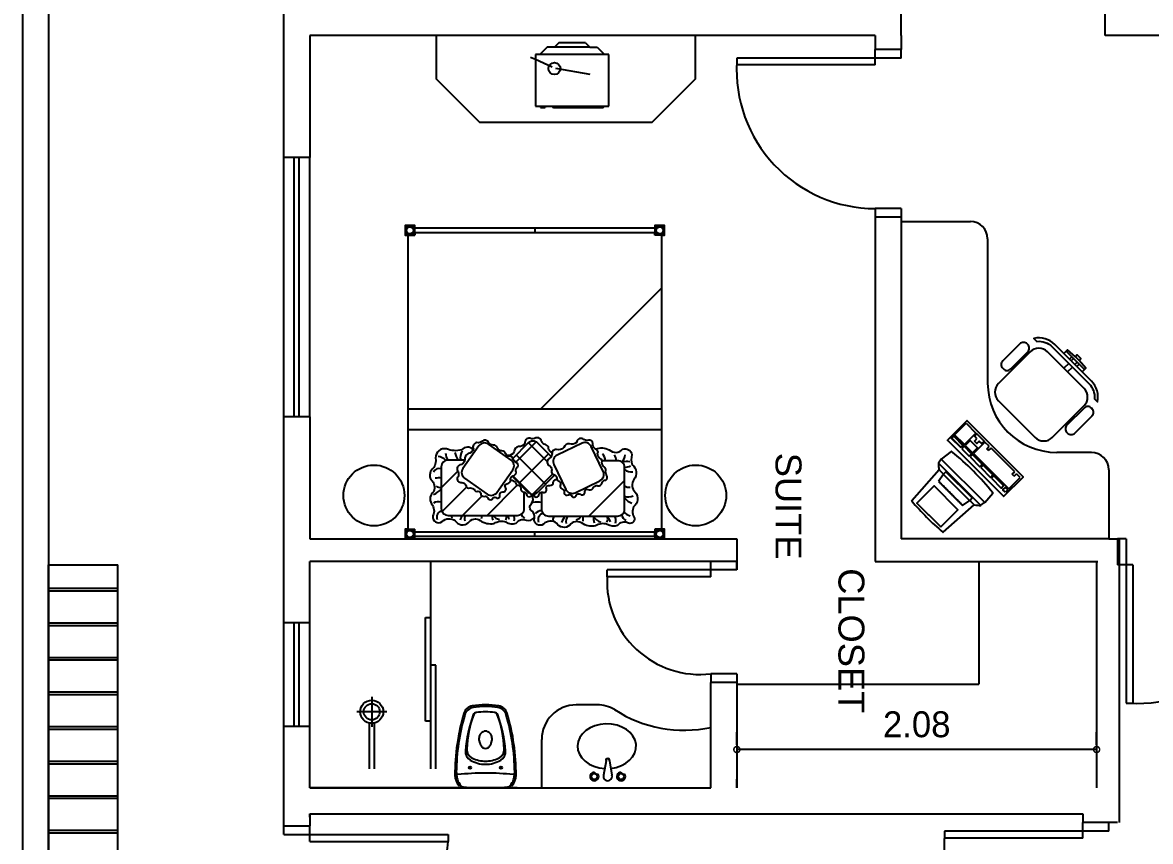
# Model space of a CAD drawing. Extents: x 130 to 509, y 87 to 225.
# Drawn here: x 431.98 to 438.5, y 208.41 to 213.14 of the extents above; entities that cross this region are included whole.
import ezdxf

# ---------------------------------------------------------------- set-up
doc = ezdxf.new("R2010")
doc.units = 0
doc.header["$LTSCALE"] = 7
doc.layers.get('0').update_dxf_attribs({"linetype": 'CONTINUOUS'})
doc.layers.get('DEFPOINTS').update_dxf_attribs({"linetype": 'CONTINUOUS'})
for name, color, linetype in [('01', 7, 'CONTINUOUS'), ('02', 2, 'CONTINUOUS'), ('03', 3, 'CONTINUOUS'), ('06', 6, 'CONTINUOUS'), ('20', 2, 'CONTINUOUS')]:
    doc.layers.add(name, color=color, linetype=linetype)
doc.styles.add('ARIAL', font='arial.ttf', dxfattribs={"height": 0.075})
doc.dimstyles.get("Standard").update_dxf_attribs({"dimtxt": 0.18, "dimasz": 0.18, "dimexe": 0.18, "dimexo": 0.0625, "dimgap": 0.09, "dimtad": 0, "dimtih": 1, "dimtoh": 1, "dimdec": 4, "dimzin": 0, "dimdsep": 46, "dimtxsty": 'Standard', "dimcen": 0.09, "dimadec": 0, "dimazin": 0, "dimtfac": 1, "dimtdec": 4, "dimtofl": 0, "dimtmove": 0, "dimatfit": 3, "dimfxl": 1, "dimtolj": 1, "dimtzin": 0, "dimarcsym": 0})

# ---------------------------------------------------------------- blocks, each defined once
blk = doc.blocks.new('*X7')
at = {"color": 0}
for p, q in [((8.7679, 8.7679), (8.986, 8.986)), ((9.0222, 8.8454), (9.1628, 8.986)), ((9.1344, 8.7809), (9.312, 8.9584)), ((9.1968, 8.6665), (9.3173, 8.7869))]:
    blk.add_line(p, q, dxfattribs=at)
blk = doc.blocks.new('*X8')
at = {"color": 0}
for p, q in [((8.5101, 8.6868), (8.6556, 8.8324)), ((8.8, 8.7009), (8.6711, 8.8298)), ((8.5421, 8.5421), (8.7542, 8.7542)), ((8.7753, 8.5488), (8.5632, 8.7609)), ((8.6867, 8.4606), (8.5521, 8.5953)), ((8.632, 8.4553), (8.7779, 8.6011))]:
    blk.add_line(p, q, dxfattribs=at)
blk = doc.blocks.new('_DOTSMALL')
at = {"color": 0, "linetype": 'ByBlock', "const_width": 0.5}
blk.add_lwpolyline([(-0.0625, 0, 1), (0.0625, 0, 1)], format="xyb", close=True, dxfattribs=at)
blk = doc.blocks.new('*D333')
at = {"color": 0, "linetype": 'ByBlock'}
for p, q in [((429.098, 133.0239), (429.098, 133.096)), ((431.178, 133.0239), (431.178, 133.096)), ((431.178, 132.996), (429.098, 132.996))]:
    blk.add_line(p, q, dxfattribs=at)
at = {"layer": 'DEFPOINTS', "color": 0, "linetype": 'ByBlock'}
for p in [(429.098, 132.996), (429.098, 132.7739), (431.178, 132.7739)]:
    blk.add_point(p, dxfattribs=at)
at = {"color": 0, "linetype": 'ByBlock', "xscale": 0.07, "yscale": 0.07, "zscale": 0.07, "rotation": 180}
blk.add_blockref('_DOTSMALL', (429.098, 132.996), dxfattribs=at)
at = {"color": 0, "linetype": 'ByBlock', "xscale": 0.07, "yscale": 0.07, "zscale": 0.07}
blk.add_blockref('_DOTSMALL', (431.178, 132.996), dxfattribs=at)
at = {"color": 7, "linetype": 'ByBlock', "insert": (430.138, 133.141), "char_height": 0.15, "attachment_point": 5}
blk.add_mtext('\\A1;2.08', dxfattribs=at)

msp = doc.modelspace()

# ---------------------------------------------------------------- hatches: boundary and pattern name
at = {"layer": '20'}
h = msp.add_hatch(dxfattribs=at)
h.set_pattern_fill('ANSI34', color=256, scale=0.8, angle=180, style=0)
h.set_pattern_definition([(225, (286.762, 12.404), (10.7763, -10.7763), []), (225, (283.17, 12.404), (10.7763, -10.7763), []), (225, (279.578, 12.404), (10.7763, -10.7763), []), (225, (275.986, 12.404), (10.7763, -10.7763), [])])
h.paths.add_polyline_path([(435.6793, 210.9115), (435.6793, 211.9155), (435.6393, 211.9155), (435.6393, 211.9315), (434.2513, 211.9315), (434.2513, 211.9155), (434.2113, 211.9155), (434.2113, 210.9115)])
h = msp.add_hatch(dxfattribs=at)
h.set_pattern_fill('ANSI34', color=256, style=0)
h.set_pattern_definition([(45, (286.762, 12.404), (-13.4704, 13.4704), []), (45, (291.252, 12.404), (-13.4704, 13.4704), []), (45, (295.742, 12.404), (-13.4704, 13.4704), []), (45, (300.232, 12.404), (-13.4704, 13.4704), [])])
h.paths.add_polyline_path([(435.4241, 210.2914, 0.414214), (435.4641, 210.3314), (435.4641, 210.5714, 0.414214), (435.4241, 210.6114), (435.3336, 210.6114, -0.032613), (435.3343, 210.6083, 0.221594), (435.3398, 210.5797, -0.371457), (435.3558, 210.555, 0.209993), (435.3606, 210.527, -0.343276), (435.3563, 210.4982, 0.416944), (435.3347, 210.4831, -0.403924), (435.3096, 210.4659, 0.50955), (435.2815, 210.45, -0.315846), (435.2513, 210.4457, 0.61809), (435.2348, 210.4306, -0.664723), (435.2089, 210.417, 0.550738), (435.1837, 210.4076, -0.511586), (435.16, 210.404, 0.394143), (435.1405, 210.4148, -0.523802), (435.1154, 210.4242, 0.280529), (435.1082, 210.4457, -0.422858), (435.0916, 210.468, 0.3462), (435.0866, 210.4932, -0.287462), (435.073, 210.5031, 0.482435), (435.052, 210.4801, -0.315846), (435.0241, 210.4678, 0.61809), (435.0122, 210.4488, -0.664723), (434.991, 210.4287, 0.111172), (434.9841, 210.4298), (434.9841, 210.3314, 0.414214), (435.0241, 210.2914)])

# ---------------------------------------------------------------- linework, layer by layer
at = {"layer": '03'}
for p, q in [((433.5535, 210.8645), (433.5535, 212.3645)), ((433.5835, 210.8645), (433.5835, 212.3645)), ((433.5535, 209.0745), (433.5535, 209.6745)), ((433.5835, 209.0745), (433.5835, 209.6745))]:
    msp.add_line(p, q, dxfattribs=at)
at = {"layer": '06'}
for p, q in [((431.9835, 224.7095), (431.9835, 199.6595)), ((432.1335, 224.5595), (432.1335, 199.8095)), ((433.4935, 212.3645), (433.4935, 216.1395)), ((437.0635, 213.0695), (437.0635, 213.2195)), ((438.2435, 213.0695), (438.2435, 213.2195)), ((436.9135, 213.0695), (433.6435, 213.0695)), ((433.6435, 213.0695), (433.6435, 212.3645)), ((436.9135, 213.0695), (436.9135, 212.9893)), ((437.0635, 213.0695), (437.0635, 213.0695)), ((437.0635, 213.0695), (437.0635, 212.9893)), ((440.3735, 213.0695), (438.2435, 213.0695)), ((438.3935, 213.0695), (438.2435, 213.0695)), ((438.3935, 213.0695), (438.2435, 213.0695)), ((436.9135, 213.0393), (436.9135, 212.9893)), ((437.0635, 212.9893), (436.9135, 212.9893)), ((437.0635, 212.9893), (436.9135, 212.9893)), ((433.6435, 212.3645), (433.4935, 212.3645)), ((436.9135, 212.0193), (436.9135, 210.1595)), ((437.0635, 212.0193), (437.0635, 210.1595)), ((433.4935, 209.6745), (433.4935, 210.8645)), ((433.6435, 210.8645), (433.4935, 210.8645)), ((433.6435, 210.8645), (433.6435, 210.1595)), ((433.6435, 210.1595), (436.1135, 210.1595)), ((438.2635, 210.1595), (437.0635, 210.1595)), ((438.3235, 210.1595), (438.3235, 208.5195)), ((432.1335, 199.8095), (432.1335, 210.0095)), ((433.6435, 209.6745), (433.6435, 210.0295)), ((435.9635, 210.0295), (433.6435, 210.0295)), ((436.9135, 210.0295), (438.1997, 210.0295)), ((438.1935, 210.0295), (438.1935, 208.7195)), ((433.6435, 209.6745), (433.4935, 209.6745)), ((433.6435, 209.0745), (433.4935, 209.0745)), ((433.4935, 208.5001), (433.4935, 209.0745)), ((433.6435, 208.7195), (433.6435, 209.0745)), ((433.6435, 208.7195), (435.9635, 208.7195)), ((434.8435, 208.7195), (433.6435, 208.7195)), ((433.6435, 208.5501), (433.6435, 208.5695)), ((433.6435, 208.5695), (438.1135, 208.5695)), ((433.4935, 208.5001), (433.6435, 208.5001)), ((433.6435, 208.5501), (433.6435, 208.5001))]:
    msp.add_line(p, q, dxfattribs=at)
at = {"layer": '20'}
for p, q in [((435.0166, 213.0022), (434.9741, 212.9597)), ((435.0591, 213.0022), (435.0166, 213.0022)), ((435.0846, 213.0277), (435.0591, 213.0022)), ((435.2631, 213.0022), (435.0591, 213.0022)), ((435.2376, 213.0277), (435.0846, 213.0277)), ((435.2376, 213.0277), (435.2631, 213.0022)), ((435.2631, 213.0022), (435.3056, 213.0022)), ((435.3056, 213.0022), (435.3481, 212.9597)), ((436.9135, 212.8993), (436.9135, 212.9893)), ((437.0635, 212.9393), (437.0635, 212.9893)), ((434.9486, 212.9301), (434.9201, 212.9431)), ((434.9741, 212.9597), (434.9486, 212.9597)), ((434.9486, 212.9597), (434.9486, 212.6622)), ((435.0455, 212.8859), (434.9486, 212.9301)), ((435.3481, 212.9597), (434.9741, 212.9597)), ((435.3736, 212.9597), (435.3481, 212.9597)), ((435.3736, 212.6622), (435.3736, 212.9597)), ((436.1135, 212.9393), (436.1135, 212.8993)), ((437.0635, 212.9393), (436.1135, 212.9393)), ((435.0657, 212.8804), (435.263, 212.8472)), ((436.9135, 212.8993), (436.1135, 212.8993)), ((434.9486, 212.6622), (434.9791, 212.6622)), ((434.9791, 212.6622), (435.0046, 212.6622)), ((434.9791, 212.6622), (434.9791, 212.6537)), ((435.0046, 212.6622), (435.0046, 212.6537)), ((435.0046, 212.6622), (435.0471, 212.6622)), ((435.0471, 212.6622), (435.0471, 212.6613)), ((435.0471, 212.6622), (435.3446, 212.6622)), ((435.3446, 212.6622), (435.3446, 212.6613)), ((435.3446, 212.6622), (435.3736, 212.6622)), ((434.9791, 212.6537), (435.0046, 212.6537)), ((435.0548, 212.6537), (435.337, 212.6537)), ((433.4935, 210.8645), (433.4935, 212.3645)), ((433.6435, 210.8645), (433.6435, 212.3645)), ((437.0635, 212.0693), (436.9135, 212.0693)), ((436.9135, 212.0693), (436.9135, 212.0193)), ((437.0635, 212.0193), (436.9135, 212.0193)), ((437.0635, 212.0693), (437.0635, 212.0193)), ((437.0635, 212.0193), (437.0635, 211.9693)), ((434.2513, 211.9315), (434.2513, 211.9555)), ((434.9453, 211.9555), (434.9453, 211.9315)), ((435.6393, 211.9555), (435.6393, 211.9315)), ((437.0635, 211.9943), (437.4635, 211.9943)), ((434.2113, 211.9155), (434.2513, 211.9155)), ((434.2513, 211.9315), (435.6393, 211.9315)), ((435.6793, 211.9155), (435.6393, 211.9155)), ((437.5635, 211.8943), (437.5635, 211.0595)), ((436.9135, 211.7195), (436.9135, 210.0295)), ((438.0361, 211.1987), (438.0502, 211.2128)), ((438.0467, 211.1881), (438.0361, 211.1987)), ((438.0467, 211.1881), (438.0608, 211.2022)), ((438.0679, 211.1668), (438.082, 211.181)), ((438.0785, 211.1562), (438.0679, 211.1668)), ((438.0926, 211.1916), (438.0714, 211.2128)), ((438.0785, 211.1562), (438.0926, 211.1704)), ((438.0926, 211.1704), (438.082, 211.181)), ((434.2113, 210.9115), (435.6793, 210.9115)), ((434.2113, 210.7915), (435.6793, 210.7915)), ((437.4817, 210.6528), (437.548, 210.7192)), ((437.4872, 210.7247), (437.5007, 210.7383)), ((437.5721, 210.6951), (437.548, 210.7192)), ((437.4817, 210.6528), (437.686, 210.4484)), ((437.5579, 210.681), (437.5721, 210.6951)), ((437.5692, 210.6697), (437.5579, 210.681)), ((437.5692, 210.6697), (437.5834, 210.6838)), ((437.7199, 210.5473), (437.5834, 210.6838)), ((438.1635, 210.6595), (437.9635, 210.6595)), ((434.8082, 210.6152), (434.8079, 210.6149)), ((437.2798, 210.5972), (437.5237, 210.3533)), ((437.2953, 210.6199), (437.5463, 210.3689)), ((437.3079, 210.5333), (437.2798, 210.4912)), ((437.2833, 210.5584), (437.3081, 210.5336)), ((437.3222, 210.5477), (437.3081, 210.5336)), ((437.3081, 210.5322), (437.4587, 210.3816)), ((437.4742, 210.3958), (437.3222, 210.5477)), ((437.686, 210.4484), (437.7524, 210.5148)), ((437.7057, 210.5332), (437.7199, 210.5473)), ((437.717, 210.5219), (437.7057, 210.5332)), ((437.717, 210.5219), (437.7312, 210.536)), ((437.7524, 210.5148), (437.7312, 210.536)), ((438.2635, 210.5595), (438.2635, 210.1595)), ((437.2798, 210.4912), (437.2833, 210.4877)), ((437.3388, 210.4343), (437.3397, 210.4351)), ((437.4176, 210.3533), (437.4597, 210.3814)), ((437.4601, 210.3816), (437.4742, 210.3958)), ((437.4601, 210.3816), (437.4848, 210.3568)), ((437.4141, 210.3568), (437.4176, 210.3533)), ((437.22, 210.3013), (437.2229, 210.2985)), ((437.2229, 210.2985), (437.2928, 210.2285)), ((434.2113, 210.2155), (434.2513, 210.2155)), ((434.2513, 210.1995), (435.6393, 210.1995)), ((434.2513, 210.1755), (434.2513, 210.1995)), ((434.9453, 210.1755), (434.9453, 210.1995)), ((435.6793, 210.2155), (435.6393, 210.2155)), ((435.6393, 210.1755), (435.6393, 210.1995)), ((436.1135, 210.1595), (436.1135, 209.9795)), ((438.2635, 210.1595), (438.3135, 210.1595)), ((438.2635, 210.1595), (438.3135, 210.1595)), ((438.3135, 210.1595), (438.3135, 210.0095)), ((438.3135, 210.1595), (438.3135, 210.0095)), ((438.3635, 210.1595), (438.3135, 210.1595)), ((438.3635, 210.1595), (438.3635, 209.2095)), ((432.1335, 210.0095), (432.5335, 210.0095)), ((432.1335, 210.0095), (432.5335, 210.0095)), ((432.5335, 201.6295), (432.5335, 210.0095)), ((434.3435, 209.7056), (434.3435, 210.0295)), ((435.9635, 209.9395), (435.9635, 210.0295)), ((435.9635, 209.9395), (435.9635, 210.0295)), ((436.1135, 210.0295), (435.9635, 210.0295)), ((436.1135, 210.0295), (435.9635, 210.0295)), ((436.1135, 209.9795), (436.1135, 210.0295)), ((437.5135, 210.0295), (437.5135, 209.3195)), ((438.4035, 210.0095), (438.3135, 210.0095)), ((438.4035, 210.0095), (438.4035, 209.2095)), ((435.3635, 209.9395), (435.3635, 209.9795)), ((436.1135, 209.9795), (435.3635, 209.9795)), ((435.9635, 209.9395), (435.3635, 209.9395)), ((432.1335, 209.8745), (432.5335, 209.8745)), ((432.1335, 209.8595), (432.5335, 209.8595)), ((432.1335, 209.6745), (432.5335, 209.6745)), ((433.4935, 209.0745), (433.4935, 209.6745)), ((433.6435, 209.0745), (433.6435, 209.6745)), ((434.3135, 209.7056), (434.3435, 209.7056)), ((434.3135, 209.1056), (434.3135, 209.7056)), ((434.3435, 208.8295), (434.3435, 209.7056)), ((432.1335, 209.6595), (432.5335, 209.6595)), ((432.1335, 209.4745), (432.5335, 209.4745)), ((432.1335, 209.4595), (432.5335, 209.4595)), ((434.3735, 209.4295), (434.3435, 209.4295)), ((434.3735, 208.8295), (434.3735, 209.4295)), ((435.9635, 209.3795), (435.9635, 209.3295)), ((436.1135, 209.3795), (435.9635, 209.3795)), ((436.1135, 209.3795), (436.1135, 209.3295)), ((436.1135, 209.3795), (436.1135, 208.7195)), ((432.1335, 209.2745), (432.5335, 209.2745)), ((435.9635, 208.7195), (435.9635, 209.3295)), ((436.1135, 209.3295), (435.9635, 209.3295)), ((436.1135, 209.3195), (437.5135, 209.3195)), ((432.1335, 209.2595), (432.5335, 209.2595)), ((434.0023, 209.2463), (434.0023, 209.0731)), ((438.3635, 209.2095), (438.4035, 209.2095)), ((434.0889, 209.1597), (433.9157, 209.1597)), ((435.3056, 209.1995), (435.185, 209.1995)), ((432.1335, 209.0745), (432.5335, 209.0745)), ((433.9873, 209.0949), (433.9873, 208.8295)), ((434.0173, 209.0949), (434.0173, 208.8295)), ((434.3435, 209.1056), (434.3135, 209.1056)), ((432.1335, 209.0595), (432.5335, 209.0595)), ((434.985, 208.7195), (434.985, 208.9995)), ((435.3581, 208.883), (435.3569, 208.8758)), ((435.3757, 208.883), (435.3769, 208.8758)), ((432.1335, 208.8745), (432.5335, 208.8745)), ((432.1335, 208.8595), (432.5335, 208.8595)), ((435.3569, 208.8758), (435.3432, 208.7936)), ((435.3769, 208.8758), (435.3906, 208.7936)), ((435.9635, 208.7195), (435.9635, 208.7695)), ((435.9635, 208.7195), (435.9635, 208.7695)), ((436.1135, 208.7195), (436.1135, 208.7695)), ((432.1335, 208.6745), (432.5335, 208.6745)), ((432.1335, 208.6595), (432.5335, 208.6595)), ((433.6435, 208.5695), (433.6435, 208.5001)), ((433.6435, 208.5695), (434.8435, 208.5695)), ((438.1135, 208.5695), (438.1135, 208.5195)), ((438.1135, 208.5695), (438.1135, 208.5195)), ((433.4935, 208.4501), (433.4935, 208.5001)), ((433.6435, 208.4101), (433.6435, 208.5001)), ((438.1135, 208.4295), (438.1135, 208.5195)), ((438.2635, 208.5195), (438.1135, 208.5195)), ((438.3135, 208.5195), (438.1135, 208.5195)), ((438.2635, 208.4695), (438.2635, 208.5195)), ((432.1335, 208.4745), (432.5335, 208.4745)), ((432.1335, 208.4595), (432.5335, 208.4595)), ((433.4935, 208.4501), (434.4435, 208.4501)), ((434.4435, 208.4501), (434.4435, 208.4101)), ((437.3135, 208.4695), (437.3135, 208.4295)), ((438.2635, 208.4695), (437.3135, 208.4695)), ((438.1135, 208.4295), (437.3135, 208.4295)), ((433.6435, 208.4101), (434.4435, 208.4101))]:
    msp.add_line(p, q, dxfattribs=at)
for points in [[(435.8747, 213.0695), (434.3747, 213.0695), (434.3747, 212.8195), (434.6247, 212.5695), (435.6247, 212.5695), (435.8747, 212.8195)], [(434.2513, 211.9555), (434.2513, 211.9715), (434.1953, 211.9715), (434.1953, 211.9155), (434.2113, 211.9155), (434.2113, 210.2155), (434.1953, 210.2155), (434.1953, 210.1595), (434.2513, 210.1595), (434.2513, 210.1755), (435.6393, 210.1755), (435.6393, 210.1595), (435.6953, 210.1595), (435.6953, 210.2155), (435.6793, 210.2155), (435.6793, 211.9155), (435.6953, 211.9155), (435.6953, 211.9715), (435.6393, 211.9715), (435.6393, 211.9555)], [(434.2001, 211.9203), (434.2001, 211.9667), (434.2465, 211.9667), (434.2465, 211.9203)], [(435.6441, 211.9667), (435.6905, 211.9667), (435.6905, 211.9203), (435.6441, 211.9203)], [(437.4392, 210.8281), (437.4957, 210.7715), (437.4293, 210.7051), (437.3728, 210.7617)], [(437.4095, 210.6853), (437.353, 210.7419), (437.3671, 210.756), (437.4237, 210.6994)], [(437.4095, 210.6881), (437.3558, 210.7419), (437.3671, 210.7532), (437.4208, 210.6994)], [(437.4343, 210.7001), (437.4767, 210.6577), (437.505, 210.686), (437.4626, 210.7284)], [(437.4145, 210.6803), (437.4569, 210.6379), (437.471, 210.6521), (437.4286, 210.6945)], [(437.4619, 210.633), (437.5184, 210.5764), (437.5326, 210.5905), (437.476, 210.6471)], [(437.5234, 210.5715), (437.5799, 210.5149), (437.5941, 210.529), (437.5375, 210.5856)], [(437.5849, 210.5099), (437.6415, 210.4534), (437.6556, 210.4675), (437.599, 210.5241)], [(437.6662, 210.4286), (437.6521, 210.4428), (437.6662, 210.4569), (437.6804, 210.4428)], [(434.2001, 210.2107), (434.2001, 210.1643), (434.2465, 210.1643), (434.2465, 210.2107)], [(435.6441, 210.1643), (435.6905, 210.1643), (435.6905, 210.2107), (435.6441, 210.2107)]]:
    msp.add_lwpolyline(points, close=True, dxfattribs=at)
for points in [[(434.2513, 211.9315), (434.2513, 211.9155)], [(435.6393, 211.9155), (435.6393, 211.9315)], [(438.0502, 211.2128), (438.0184, 211.2446)], [(438.0608, 211.2022), (438.0502, 211.2128)], [(438.082, 211.181), (438.0608, 211.2022)], [(438.1244, 211.1386), (438.0926, 211.1704)], [(437.5007, 210.7383), (437.4866, 210.7525), (437.5007, 210.7665), (437.5431, 210.7241), (437.529, 210.71), (437.5149, 210.7242), (437.5013, 210.7106), (437.4872, 210.7247)], [(434.8082, 210.6152), (434.8075, 210.6152)], [(437.2928, 210.2285), (437.3918, 210.3275), (437.254, 210.4654), (437.155, 210.3664), (437.22, 210.3013)], [(437.4152, 210.3579), (437.4131, 210.36), (437.412, 210.359), (437.4092, 210.3618), (437.4102, 210.3629), (437.4081, 210.365), (437.4071, 210.3639), (437.4042, 210.3667), (437.4053, 210.3678), (437.4032, 210.3699), (437.4021, 210.3689), (437.3993, 210.3717), (437.4003, 210.3728), (437.3982, 210.3749), (437.3972, 210.3738), (437.3943, 210.3766), (437.3954, 210.3777), (437.3933, 210.3798), (437.3922, 210.3788), (437.3894, 210.3816), (437.3904, 210.3827), (437.3883, 210.3848), (437.3873, 210.3837), (437.3844, 210.3865), (437.3855, 210.3876), (437.3834, 210.3897), (437.3823, 210.3887), (437.3795, 210.3915), (437.3805, 210.3926), (437.3784, 210.3947), (437.3774, 210.3936), (437.3745, 210.3964), (437.3756, 210.3975), (437.3735, 210.3996), (437.3724, 210.3986), (437.3696, 210.4014), (437.3706, 210.4025), (437.3685, 210.4046), (437.3675, 210.4035), (437.3646, 210.4063), (437.3657, 210.4074), (437.3636, 210.4095), (437.3625, 210.4085), (437.3597, 210.4113), (437.3607, 210.4124), (437.3586, 210.4145), (437.3576, 210.4134), (437.3547, 210.4162), (437.3558, 210.4173), (437.3537, 210.4194), (437.3526, 210.4184), (437.3498, 210.4212), (437.3508, 210.4223), (437.3487, 210.4244), (437.3477, 210.4233), (437.3448, 210.4261), (437.3459, 210.4272), (437.3438, 210.4293), (437.3427, 210.4283), (437.3399, 210.4311), (437.3409, 210.4322), (437.3388, 210.4343), (437.3378, 210.4332), (437.3349, 210.436), (437.336, 210.4371), (437.3339, 210.4392), (437.3328, 210.4382), (437.33, 210.441), (437.331, 210.4421), (437.3289, 210.4442), (437.3279, 210.4431), (437.325, 210.4459), (437.3261, 210.447), (437.324, 210.4491), (437.3229, 210.4481), (437.3201, 210.4509), (437.3211, 210.452), (437.319, 210.4541), (437.318, 210.453), (437.3151, 210.4558), (437.3162, 210.4569), (437.3141, 210.459), (437.313, 210.458), (437.3102, 210.4608), (437.3112, 210.4619), (437.3091, 210.464), (437.3081, 210.4629), (437.3052, 210.4657), (437.3063, 210.4668), (437.3042, 210.4689), (437.3031, 210.4679), (437.3003, 210.4707), (437.3013, 210.4718), (437.2992, 210.4739), (437.2982, 210.4728), (437.2953, 210.4756), (437.2964, 210.4767), (437.2943, 210.4788), (437.2932, 210.4778), (437.2904, 210.4806), (437.2914, 210.4817), (437.2893, 210.4838), (437.2883, 210.4827), (437.2854, 210.4855), (437.2865, 210.4866), (437.2844, 210.4887)], [(434.2513, 210.1995), (434.2513, 210.2155)], [(435.6393, 210.2155), (435.6393, 210.1995)]]:
    msp.add_lwpolyline(points, dxfattribs=at)
for points in [[(438.0042, 211.1456), (437.9088, 211.2411, 0.414214), (437.8098, 211.2411), (437.6259, 211.0572, 0.414214), (437.6259, 210.9582), (437.8381, 210.7461, 0.414214), (437.9371, 210.7461), (438.1209, 210.93, 0.414214), (438.1209, 211.029), (438.0254, 211.1244), (438.0537, 211.1527), (438.1492, 211.0572, -0.223888), (438.1809, 210.969), (438.1984, 210.9515, 0.255924), (438.1633, 211.0714), (438.1103, 211.1244), (438.1315, 211.1456), (438.0926, 211.1916), (438.1032, 211.2022), (438.082, 211.2234), (438.0714, 211.2128), (438.0254, 211.2517), (438.0042, 211.2305), (437.9512, 211.2835, 0.255924), (437.8313, 211.3185), (437.8488, 211.3011, -0.223888), (437.9371, 211.2694), (438.0325, 211.1739)], [(437.7956, 211.2835), (437.7921, 211.287, 0.414214), (437.7497, 211.287), (437.6507, 211.1881, 0.414214), (437.6507, 211.1456), (437.6542, 211.1421, 0.414214), (437.6966, 211.1421), (437.7956, 211.2411, 0.414214)], [(438.1209, 210.9158), (438.0219, 210.8168, 0.414214), (438.0219, 210.7744), (438.0254, 210.7709, 0.414214), (438.0679, 210.7709), (438.1669, 210.8699, 0.414214), (438.1669, 210.9123), (438.1633, 210.9158, 0.414214)], [(437.6577, 210.406), (437.768, 210.5163, 0.414214), (437.768, 210.5191), (437.4456, 210.8416, 0.414214), (437.4428, 210.8416), (437.3325, 210.7313, 0.414214), (437.3325, 210.7284), (437.6549, 210.406, 0.414214)], [(434.5393, 210.51), (434.6704, 210.4182, 0.414214), (434.7261, 210.428), (434.8179, 210.5591, 0.414214), (434.808, 210.6148), (434.677, 210.7066, 0.414214), (434.6213, 210.6968), (434.5295, 210.5657, 0.414214)], [(435.2183, 210.7122), (435.074, 210.643, 0.414214), (435.0553, 210.5897), (435.1245, 210.4454, 0.414214), (435.1778, 210.4266), (435.3221, 210.4958, 0.414214), (435.3408, 210.5492), (435.2716, 210.6935, 0.414214)]]:
    msp.add_lwpolyline(points, format="xyb", close=True, dxfattribs=at)
for points in [[(438.0042, 211.2305), (438.0361, 211.1987, -0.255924)], [(438.0537, 211.1527), (438.0325, 211.1739, 0.223888)], [(438.0467, 211.1881), (438.0679, 211.1668, -0.255924)], [(438.0254, 211.1244), (438.0042, 211.1456, 0.414214)], [(438.0785, 211.1562), (438.1103, 211.1244, -0.255924)], [(434.5941, 210.4474, 0.50546), (434.6167, 210.4356, -0.3462), (434.6338, 210.4164, 0.422858), (434.6593, 210.4055, -0.280529), (434.6764, 210.3905, 0.523802), (434.7028, 210.3951, -0.394143), (434.725, 210.3956, 0.511586), (434.7437, 210.4107, -0.550738), (434.7607, 210.4314, 0.664723), (434.7762, 210.4562, -0.61809), (434.7829, 210.4776, 0.315846), (434.8068, 210.4966, -0.50955), (434.8231, 210.5244, 0.403924), (434.8361, 210.5519, -0.416944), (434.8472, 210.5758, 0.343276), (434.8364, 210.6029, -0.209993), (434.8181, 210.6247, 0.371457), (434.7919, 210.638, -0.221594), (434.7727, 210.6599, 0.281917), (434.7483, 210.6679, -0.330079), (434.7263, 210.6938, 0.149681), (434.6993, 210.7029, -0.280315), (434.6757, 210.7215, 0.395478), (434.643, 210.7253, -0.258424), (434.6104, 210.7158, 0.49816), (434.5898, 210.679, -0.315903), (434.5591, 210.6522, 0.342874), (434.5416, 210.6178, -0.349103), (434.5109, 210.5866, 0.509036), (434.5022, 210.5491, -0.039688), (434.5049, 210.5346, -0.213394), (434.4987, 210.5164, 0.582394), (434.5228, 210.4851, -0.297556), (434.5461, 210.4703, 0.338095), (434.5626, 210.4525, -0.217899), (434.5938, 210.4478)], [(435.0453, 210.6595, 0.068986), (435.0386, 210.6606, -0.330079), (435.0237, 210.6913, 0.149681), (435, 210.7068, -0.280315), (434.9818, 210.7308, 0.395478), (434.9511, 210.7428, -0.258424), (434.9172, 210.7418, 0.49816), (434.888, 210.7114, -0.315903), (434.8515, 210.6932, 0.342874), (434.8259, 210.6643, -0.349103), (434.7883, 210.6418, 0.02521), (434.7859, 210.6413, -0.039688)], [(435.0399, 210.6351), (434.9623, 210.7127, 0.414214), (434.9057, 210.7127), (434.818, 210.625)], [(435.0729, 210.5147, 0.50546), (435.0866, 210.4932, -0.3462), (435.0916, 210.468, 0.422858), (435.1082, 210.4457, -0.280529), (435.1154, 210.4242, 0.523802), (435.1405, 210.4148, -0.394143), (435.16, 210.404, 0.511586), (435.1837, 210.4076, -0.550738), (435.2089, 210.417, 0.664723), (435.2348, 210.4306, -0.61809), (435.2513, 210.4457, 0.315846), (435.2815, 210.45, -0.50955), (435.3096, 210.4659, 0.403924), (435.3347, 210.4831, -0.416944), (435.3563, 210.4982, 0.343276), (435.3606, 210.527, -0.209993), (435.3558, 210.555, 0.371457), (435.3398, 210.5797, -0.221594), (435.3343, 210.6083, 0.281917), (435.3173, 210.6275, -0.330079), (435.3113, 210.661, 0.149681), (435.2926, 210.6824, -0.280315), (435.2816, 210.7104, 0.395478), (435.2552, 210.7302, -0.258424), (435.2223, 210.7384, 0.49816), (435.186, 210.717, -0.315903), (435.1459, 210.7093, 0.342874), (435.1135, 210.6884, -0.349103), (435.0712, 210.6769, 0.509036), (435.0448, 210.6489, -0.039688), (435.0399, 210.6351, -0.213394), (435.0254, 210.6224, 0.582394), (435.0304, 210.5833, -0.297556), (435.043, 210.5587, 0.338095), (435.0484, 210.5351, -0.217899), (435.073, 210.5153)], [(434.5891, 210.6765, 0.421688), (434.5223, 210.6747, -0.170798), (434.4348, 210.6792, 0.491203), (434.3711, 210.6282, -0.218539), (434.3605, 210.5715, 0.369892), (434.345, 210.5021, -0.315467), (434.3608, 210.4329, 0.372099), (434.3475, 210.3624, -0.28769), (434.3565, 210.293, 0.699805), (434.4091, 210.259, -0.377458), (434.4854, 210.2642, 0.465753), (434.5607, 210.2528, -0.415921), (434.6288, 210.2662, 0.205167), (434.7103, 210.2487, -0.23131), (434.7784, 210.258, 0.247323), (434.8372, 210.2504, -0.35731), (434.8949, 210.2673, 0.309881), (434.9437, 210.2846)], [(435.297, 210.6793, -0.207616), (435.3758, 210.6744, 0.43175), (435.4531, 210.6785, -0.458775), (435.5068, 210.6466, 0.173719), (435.5088, 210.5878, -0.423238), (435.5181, 210.5033, 0.361242), (435.5264, 210.4291, -0.439402), (435.516, 210.3456, 0.230706), (435.5212, 210.2786, -0.641938), (435.481, 210.2528, 0.35828), (435.4242, 210.2363, -0.251824), (435.3644, 210.2435, 0.23131), (435.2963, 210.2342, -0.205167), (435.2149, 210.2518, 0.382818), (435.1468, 210.2384, -0.465753), (435.0715, 210.2497, 0.37309), (434.9952, 210.2445, -0.699805), (434.9426, 210.2786, 0.303606), (434.9292, 210.3188, -0.513201), (434.9261, 210.3631, 0.303131), (434.9305, 210.41)], [(437.5464, 210.369), (437.5939, 210.4234, 0.360911), (437.5939, 210.4247, 0.058559), (437.3546, 210.664, 0.34187), (437.3534, 210.664), (437.2955, 210.62, 0.079982), (437.2952, 210.6198), (437.2799, 210.5975, 0.134778), (437.2798, 210.597, 0.079255), (437.2833, 210.5584), (437.1244, 210.38, 0.372408), (437.1244, 210.3787, 0.043693), (437.3052, 210.1979, 0.372408), (437.3065, 210.1979), (437.4848, 210.3568, 0.079255), (437.5235, 210.3533, 0.134778), (437.524, 210.3535), (437.5462, 210.3688, 0.062957), (437.5464, 210.369, -0.062957), (437.5462, 210.3688)], [(434.5412, 210.6152), (434.4444, 210.6152, 0.414214), (434.4044, 210.5752), (434.4044, 210.3352, 0.414214), (434.4444, 210.2952), (434.8444, 210.2952, 0.414214), (434.8844, 210.3352), (434.8844, 210.429)], [(434.9841, 210.4298), (434.9841, 210.3314, 0.414214), (435.0241, 210.2914), (435.4241, 210.2914, 0.414214), (435.4641, 210.3314), (435.4641, 210.5714, 0.414214), (435.4241, 210.6114), (435.3336, 210.6114)], [(434.8143, 210.5213), (434.9057, 210.4298, 0.414214), (434.9622, 210.4298), (435.0614, 210.5289)], [(434.8059, 210.4991, -0.208583), (434.8336, 210.4867)], [(434.8337, 210.4861, 0.50546), (434.8527, 210.4691, -0.3462), (434.8643, 210.4462, 0.422858), (434.8862, 210.4292, -0.280529), (434.899, 210.4104, 0.523802), (434.9257, 210.4082, -0.394143), (434.9474, 210.403, 0.511586), (434.9692, 210.4129, -0.550738), (434.991, 210.4287, 0.664723), (435.0122, 210.4488, -0.61809), (435.0241, 210.4678, 0.315846), (435.052, 210.4801, -0.50955), (435.0747, 210.5029)]]:
    msp.add_lwpolyline(points, format="xyb", dxfattribs=at)
for centre, radius in [((435.0583, 212.8785), 0.0346), ((434.2233, 211.9435), 0.02), ((435.6673, 211.9435), 0.02), ((434.015, 210.4104), 0.1761), ((435.8756, 210.4104), 0.1761), ((434.2233, 210.1875), 0.02), ((435.6673, 210.1875), 0.02), ((434.0023, 209.1597), 0.0666), ((434.0023, 209.1597), 0.0466), ((434.5708, 208.8364), 0.00614), ((434.7496, 208.8364), 0.00614), ((435.2896, 208.7855), 0.017), ((435.4443, 208.7855), 0.017)]:
    msp.add_circle(centre, radius, dxfattribs=at)
for centre, radius, start, end in [((436.9144, 212.8717), 0.8024, 176.59898, 269.92961), ((435.0548, 212.6613), 0.00765, 180, 270), ((435.337, 212.6613), 0.00765, 270, 360), ((437.4635, 211.8943), 0.1, 360, 90), ((437.9635, 211.0595), 0.4, 180, 270), ((434.5059, 210.6591), 0.0771, 182.87426, 214.72024), ((434.584, 210.6817), 0.1038, 192.92854, 219.82028), ((434.5621, 210.6339), 0.0478, 136.49243, 203.08204), ((435.3027, 210.6142), 0.0501, 356.79661, 48.82372), ((435.3554, 210.6104), 0.061, 0.96595, 34.31174), ((435.3891, 210.655), 0.0792, 318.81541, 352.52815), ((438.1635, 210.5595), 0.1, 0, 90), ((434.3742, 210.5581), 0.0789, 43.96082, 81.23494), ((435.4782, 210.5568), 0.051, 70.97072, 121.37971), ((435.4624, 210.6486), 0.076, 271.23489, 298.40176), ((437.2961, 210.6192), 0.001, 127.19981, 145.49148), ((434.3935, 210.5267), 0.0398, 73.94899, 151.02627), ((434.3902, 210.3823), 0.1293, 83.68217, 99.36338), ((435.0363, 210.5168), 0.0367, 356.84101, 357.68443), ((435.5047, 210.6158), 0.0688, 233.86687, 275.80657), ((437.3088, 210.5329), 0.001, 157.61986, 225), ((437.3088, 210.5329), 0.001, 135, 157.61986), ((434.2874, 210.5752), 0.1746, 294.62065, 312.08541), ((434.4015, 210.5069), 0.0507, 237.27249, 273.37222), ((435.4878, 210.5018), 0.0435, 236.90856, 282.61708), ((435.4861, 210.4684), 0.0663, 250.61291, 294.88878), ((435.5334, 210.4453), 0.0841, 214.46936, 251.60248), ((437.4594, 210.3823), 0.001, 225, 292.38014), ((437.4594, 210.3823), 0.001, 292.38014, 315), ((434.3873, 210.3166), 0.0577, 72.68568, 119.76756), ((434.4145, 210.2847), 0.0365, 101.71189, 201.81087), ((434.9589, 210.25), 0.1221, 78.11649, 100.90239), ((434.983, 210.2817), 0.0406, 87.01401, 146.8133), ((435.5059, 210.3465), 0.0543, 214.16522, 260.19115), ((434.4894, 210.2887), 0.0254, 165.27986, 197.64742), ((434.5955, 210.2442), 0.0852, 143.26256, 163.89112), ((434.6009, 210.2734), 0.0617, 159.28804, 189.21941), ((434.5414, 210.2915), 0.0976, 351.23696, 2.1555), ((434.7679, 210.2911), 0.0695, 176.65585, 200.5145), ((434.7557, 210.3318), 0.0626, 215.77911, 255.63321), ((434.7535, 210.287), 0.0276, 322.19753, 17.36838), ((434.7141, 210.2417), 0.0887, 20.15982, 37.10637), ((434.7546, 210.2785), 0.0726, 348.9769, 13.3324), ((434.9196, 210.3312), 0.0611, 209.01874, 237.09144), ((435.0005, 210.2703), 0.0365, 101.71189, 201.81087), ((435.0755, 210.2743), 0.0254, 137.63523, 197.64742), ((435.1816, 210.2298), 0.0852, 133.68584, 163.89112), ((435.187, 210.2589), 0.0617, 148.2505, 189.21941), ((435.1697, 210.3203), 0.0525, 286.26171, 326.60478), ((435.1275, 210.2771), 0.0976, 351.23696, 8.43952), ((435.354, 210.2767), 0.0695, 167.78988, 200.5145), ((435.3417, 210.3173), 0.0626, 204.48367, 255.63321), ((435.3396, 210.2725), 0.0276, 322.19753, 43.22215), ((435.3001, 210.2272), 0.0887, 20.15982, 46.33874), ((435.3407, 210.264), 0.0726, 348.9769, 22.16668), ((435.5056, 210.3168), 0.0611, 197.10624, 237.09144), ((438.4309, 210.0108), 0.8027, 266.60958, 1.33211), ((435.8997, 209.9126), 0.5369, 177.13423, 276.81563), ((435.7113, 208.8004), 1.2276, 163.39886, 180.40999), ((435.7113, 208.8004), 1.2199, 163.80428, 179.47564), ((434.5937, 209.1336), 0.0614, 99.59585, 163.39886), ((434.5987, 209.1235), 0.0614, 99.11008, 163.80428), ((435.3094, 208.877), 0.7672, 159.74021, 175.75234), ((435.1655, 208.924), 0.6138, 159.0812, 177.97106), ((434.6602, 208.7402), 0.4603, 90, 99.59585), ((434.6602, 208.7402), 0.4496, 90, 99.11008), ((434.6084, 209.1358), 0.0199, 97.46333, 159.74021), ((434.6107, 209.1361), 0.0199, 97.11969, 159.0812), ((434.6602, 208.7402), 0.4189, 90, 97.46333), ((434.6602, 208.7402), 0.4603, 80.40415, 90), ((434.6602, 208.7402), 0.4496, 80.88992, 90), ((434.6602, 208.7402), 0.4189, 82.53667, 90), ((434.7096, 209.1361), 0.0199, 20.9188, 82.88031), ((434.712, 209.1358), 0.0199, 20.25979, 82.53667), ((434.1549, 208.924), 0.6138, 2.02894, 20.9188), ((434.011, 208.877), 0.7672, 4.24766, 20.25979), ((434.7217, 209.1235), 0.0614, 16.19572, 80.88992), ((434.7267, 209.1336), 0.0614, 16.60114, 80.40415), ((433.6091, 208.8004), 1.2199, 0.52436, 16.19572), ((433.6091, 208.8004), 1.2276, 359.59001, 16.60114), ((435.185, 208.9995), 0.2, 90, 180), ((435.3056, 208.9995), 0.2, 59.70824, 90), ((435.8087, 209.7915), 0.7385, 237.00459, 282.10106), ((434.6706, 209.0018), 0.0488, 161.17555, 192.22206), ((434.6729, 209.0019), 0.051, 142.07327, 162.11164), ((434.6651, 209.008), 0.0411, 117.99373, 142.07327), ((434.6602, 209.0173), 0.0306, 90, 117.99373), ((434.6602, 209.0173), 0.0306, 62.00627, 90), ((434.6553, 209.008), 0.0411, 37.92673, 62.00627), ((434.6475, 209.0019), 0.051, 17.88836, 37.92673), ((434.6498, 209.0018), 0.0488, 347.77794, 18.82445), ((434.6095, 208.9437), 0.0575, 177.97106, 243.89104), ((434.6265, 208.9928), 0.00385, 199.47021, 219.98626), ((434.6216, 208.9878), 0.00319, 13.50986, 50.52815), ((434.6925, 208.998), 0.0685, 187.87808, 196.72234), ((434.6767, 208.9932), 0.0519, 196.72234, 215.95431), ((434.6666, 208.9859), 0.0395, 215.95431, 240.27047), ((434.6602, 208.9747), 0.0266, 240.27047, 270), ((434.6602, 208.9747), 0.0266, 270, 299.72953), ((434.6538, 208.9859), 0.0395, 299.72953, 324.04569), ((434.6437, 208.9932), 0.0519, 324.04569, 343.27766), ((434.6278, 208.998), 0.0685, 343.27766, 352.12192), ((434.6988, 208.9878), 0.00319, 129.47185, 166.49014), ((434.6938, 208.9928), 0.00385, 320.01374, 340.52979), ((434.7108, 208.9437), 0.0575, 296.10896, 2.02894), ((434.6017, 208.9296), 0.0575, 175.75234, 239.44173), ((434.6602, 209.0287), 0.1726, 239.44173, 270), ((434.6602, 209.0471), 0.1726, 243.89104, 270), ((434.6602, 209.0471), 0.1726, 270, 296.10896), ((434.6602, 209.0287), 0.1726, 270, 300.55827), ((434.7187, 208.9296), 0.0575, 300.55827, 4.24766), ((435.3669, 208.8792), 0.0106, 341.28454, 198.71546), ((435.3669, 208.8777), 0.0103, 30.80459, 149.19541), ((434.5681, 208.7916), 0.0844, 180, 223.46742), ((434.6564, 208.8136), 0.165, 180.7149, 188.42833), ((434.4993, 208.7903), 0.00614, 96.36514, 188.42833), ((434.6564, 208.8136), 0.165, 188.42833, 196.02162), ((434.5789, 208.7916), 0.0844, 195.50536, 223.46742), ((434.6602, 207.3476), 1.4578, 90, 96.36514), ((434.6602, 207.3476), 1.4578, 83.63486, 90), ((434.7415, 208.7916), 0.0844, 316.53258, 344.49464), ((434.7523, 208.7916), 0.0844, 316.53258, 360), ((434.8211, 208.7903), 0.00614, 351.57167, 83.63486), ((434.664, 208.8136), 0.165, 343.97838, 351.57167), ((434.664, 208.8136), 0.165, 351.57167, 359.2851), ((435.2896, 208.7855), 0.025, 161.15128, 18.84872), ((435.2896, 208.7855), 0.025, 92.17183, 161.15128), ((435.3049, 208.8173), 0.0177, 202.74719, 285.65624), ((435.2896, 208.7855), 0.025, 18.84872, 36.2316), ((435.3669, 208.7855), 0.025, 161.15128, 18.84872), ((435.4443, 208.7855), 0.025, 161.15128, 18.84872), ((435.4443, 208.7855), 0.025, 92.17183, 161.15128), ((435.4596, 208.8173), 0.0177, 202.74719, 285.65624), ((435.4443, 208.7855), 0.025, 18.84872, 36.2316), ((434.4646, 208.7003), 0.0537, 33.63346, 38.14447), ((434.5157, 208.7343), 0.00767, 213.63346, 264.28282), ((434.6602, 210.1772), 1.4578, 264.28282, 270), ((434.4754, 208.7003), 0.0537, 33.63346, 38.14447), ((434.5332, 208.7414), 0.0173, 220.70507, 245.47631), ((434.6602, 210.1772), 1.4578, 270, 275.71718), ((434.7872, 208.7414), 0.0173, 294.52369, 319.29493), ((434.845, 208.7003), 0.0537, 141.85553, 146.36654), ((434.8047, 208.7343), 0.00767, 275.71718, 326.36654), ((434.8558, 208.7003), 0.0537, 141.85553, 146.36654), ((438.1144, 208.4019), 0.8024, 176.59898, 269.92961), ((433.6427, 208.452), 0.8019, 270.05524, 357.00716)]:
    msp.add_arc(centre, radius, start, end, dxfattribs=at)
msp.add_ellipse((435.3616, 208.9606), major_axis=(0.1695, 0), ratio=0.761012, start_param=-1.438066, end_param=4.641385, dxfattribs=at)

# ---------------------------------------------------------------- block references
at = {"layer": '20', "xscale": 0.8, "yscale": 0.8, "zscale": 0.8, "rotation": 180}
for name in ['*X8', '*X7']:
    msp.add_blockref(name, (441.8583, 217.484), dxfattribs=at)

# ---------------------------------------------------------------- texts
at = {"layer": '02', "style": 'ARIAL'}
for s, p in [('SUITE', (436.3371, 210.6574)), ('CLOSET', (436.7008, 209.9897))]:
    msp.add_text(s, height=0.15, rotation=270, dxfattribs=at).set_placement(p)

# ---------------------------------------------------------------- dimensions: what is measured, and where the dimension line sits
at = {"layer": '01'}
dim = msp.add_linear_dim(base=(436.1135, 208.9415), p1=(438.1935, 208.7195), p2=(436.1135, 208.7195), dimstyle='Standard', override={"dimtxt": 0.15, "dimasz": 0.07, "dimexe": 0.1, "dimexo": 0.25, "dimgap": 0.07, "dimtad": 1, "dimtih": 0, "dimtoh": 0, "dimdec": 2, "dimzin": 8, "dimblk1": 'DOTSMALL', "dimblk2": 'DOTSMALL', "dimsah": 1, "dimcen": -0.1, "dimclrt": 7, "dimtdec": 2, "dimtofl": 1}, dxfattribs=at)
dim.commit()
dim.dimension.update_dxf_attribs({"geometry": '*D333', "text_midpoint": (437.1535, 209.0865), "insert": (7.0155, 75.9455)})

doc.saveas('drawing.dxf')
